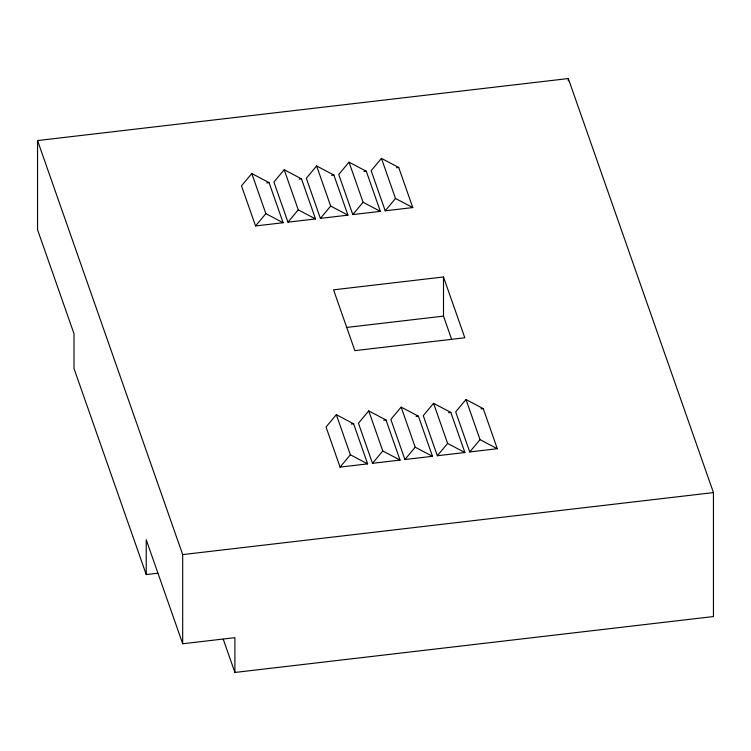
<?xml version="1.0" encoding="UTF-8"?>
<svg xmlns="http://www.w3.org/2000/svg" width="751" height="751" viewBox="0 0 751 751"><rect width="100%" height="100%" fill="white"/><g stroke="black" fill="none" stroke-linecap="round" stroke-linejoin="round"><path stroke-width="1.13" d="M251.792 173.537L241.493 185.844L255.556 225.948L283.108 222.728L269.055 182.624L251.792 173.537L265.845 213.631L283.108 222.728M284.207 169.745L273.908 182.061L287.962 222.155L315.523 218.935L301.47 178.841L284.207 169.745L298.26 209.848L315.523 218.935M255.556 225.948L265.845 213.631M316.622 165.962L306.324 178.269L320.386 218.372L347.938 215.152L333.885 175.049L316.622 165.962L330.675 206.056L347.938 215.152M287.962 222.155L298.26 209.848M349.037 162.169L338.739 174.485L352.792 214.579L380.353 211.36L366.3 171.266L349.037 162.169L363.09 202.272L380.353 211.36M320.386 218.372L330.675 206.056M381.452 158.386L371.154 170.693L385.216 210.796L412.778 207.576L398.715 167.473L381.452 158.386L395.514 198.48L412.778 207.576M352.792 214.579L363.09 202.272M385.216 210.796L395.514 198.48M336.326 414.683L326.028 427L340.081 467.094L367.643 463.874L353.59 423.78L336.326 414.683L350.379 454.777L367.643 463.874M368.732 410.9L358.434 423.207L372.496 463.311L400.058 460.091L385.995 419.987L368.732 410.9L382.794 450.994L400.058 460.091M340.081 467.094L350.379 454.777M401.156 407.108L390.858 419.424L404.911 459.518L432.473 456.298L418.42 416.204L401.156 407.108L415.209 447.211L432.473 456.298M372.496 463.311L382.794 450.994M433.562 403.325L423.273 415.632L437.326 455.735L464.888 452.515L450.825 412.412L433.562 403.325L447.624 443.419L464.888 452.515M404.911 459.518L415.209 447.211M465.986 399.532L455.688 411.848L469.741 451.942L497.303 448.722L483.25 408.628L465.986 399.532L480.039 439.635L497.303 448.722M437.326 455.735L447.624 443.419M469.741 451.942L480.039 439.635M157.832 573.21L146.238 574.562L74.002 368.506L74.002 333.707L37.55 229.722L37.55 140.559L568.31 78.545L713.45 492.59L713.45 616.543L234.894 672.455L223.263 639.27M266.755 182.897L269.055 182.624M299.17 179.104L301.47 178.841M331.585 175.321L333.885 175.049M364 171.528L366.3 171.266M396.425 167.745L398.715 167.473M443.503 276.978L333.547 289.83L354.857 350.633L464.813 337.781L443.503 276.978L443.503 316.124L451.642 339.339M346.277 327.483L443.503 316.124M351.29 424.043L353.59 423.78M383.705 420.26L385.995 419.987M416.12 416.467L418.42 416.204M448.535 412.684L450.825 412.412M480.95 408.891L483.25 408.628M37.55 140.559L182.69 554.604L713.45 492.59M146.238 574.562L146.238 539.772L182.69 643.767L234.894 637.665L234.894 672.455M568.31 78.545L568.31 80.883M182.69 554.604L182.69 643.767"/></g></svg>
